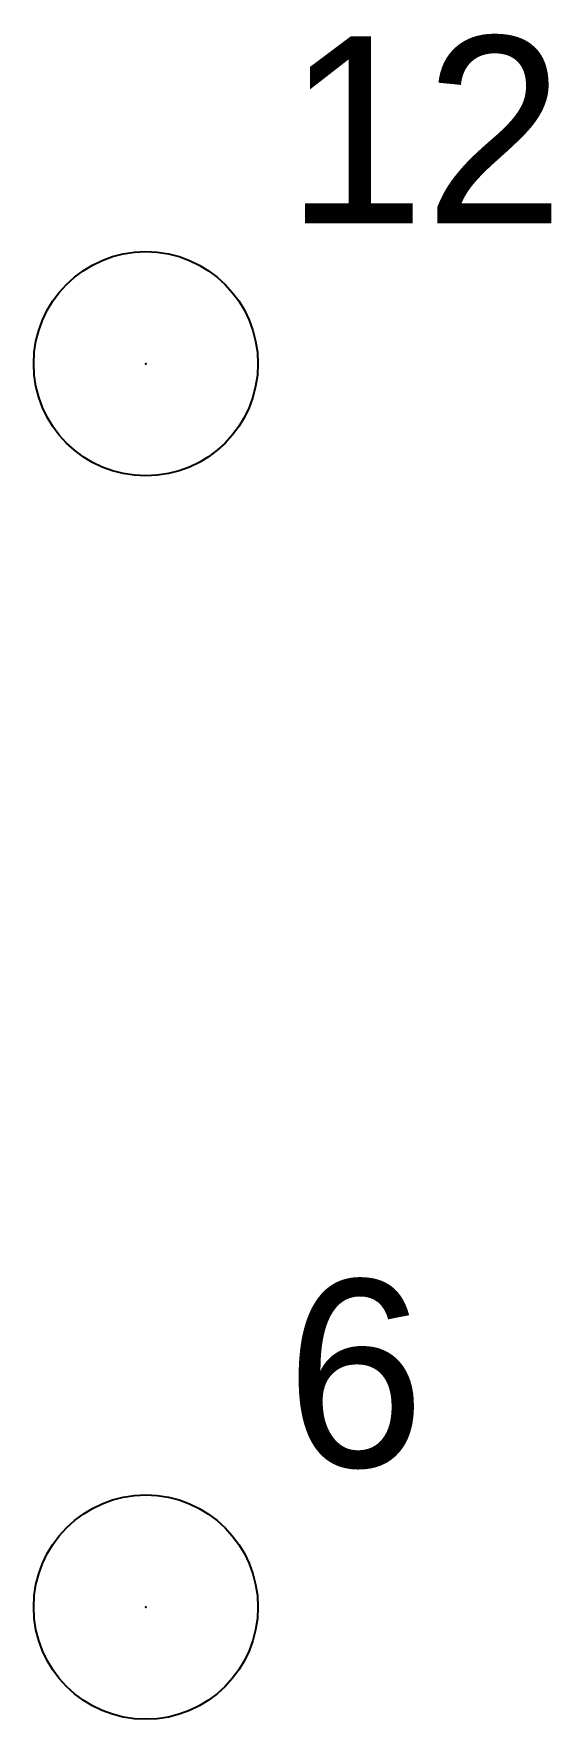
# Model space of a CAD drawing. Header units: metres. Extents: x 101 to 604, y 141 to 450.
# Drawn here: x 598.7 to 604.24, y 374.5 to 392.53 of the extents above.
import ezdxf

# ---------------------------------------------------------------- set-up
doc = ezdxf.new("R2010")
doc.units = ezdxf.units.M
doc.layers.add('COGO_PUNTOS', color=2, linetype='Continuous')

msp = doc.modelspace()

# ---------------------------------------------------------------- linework, layer by layer
at = {"layer": 'COGO_PUNTOS'}
for centre in [(599.9, 389), (599.9, 375.7)]:
    msp.add_circle(centre, 1.2, dxfattribs=at)
for p in [(599.9, 389), (599.9, 375.7)]:
    msp.add_point(p, dxfattribs=at)

# ---------------------------------------------------------------- texts
for s, p in [('12', (601.4, 390.5)), ('6', (601.4, 377.2))]:
    msp.add_text(s, height=2, dxfattribs=at).set_placement(p)

doc.saveas('drawing.dxf')
